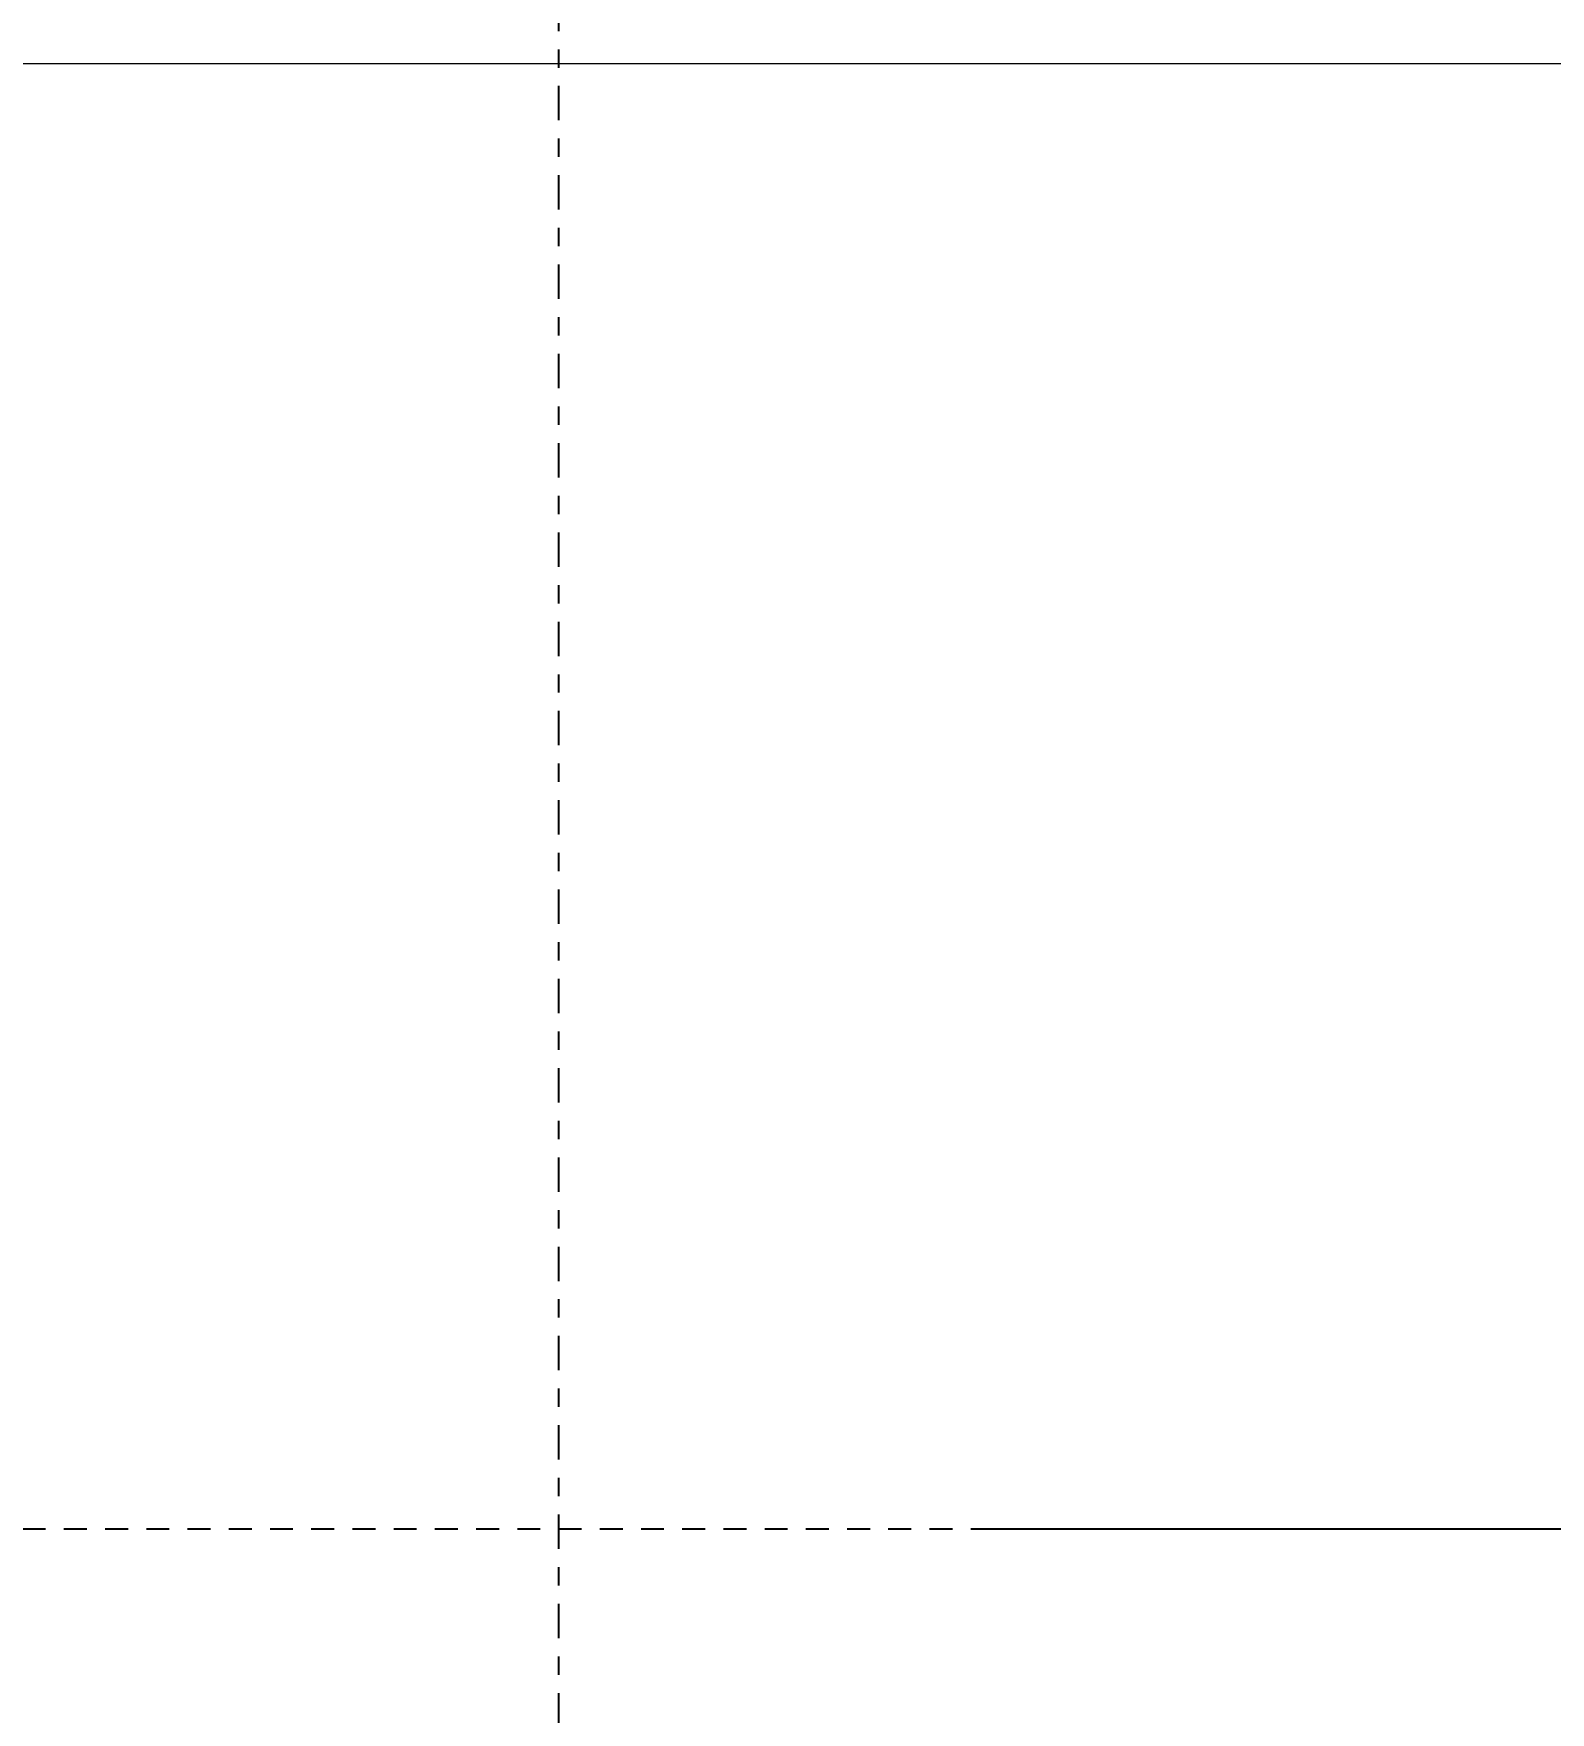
# Model space of a CAD drawing. Extents: x -382 to 1420, y -377 to 265.
# Drawn here: x 216.75 to 225.03, y 139.21 to 148.38 of the extents above; entities that cross this region are included whole.
import ezdxf

# ---------------------------------------------------------------- set-up
doc = ezdxf.new("R2010")
doc.units = 0
doc.header["$MEASUREMENT"] = 0
doc.linetypes.add('CENTER4', pattern=[0.5625, 0.375, -0.0625, 0.0625, -0.0625])
doc.linetypes.add('HIDDEN2', pattern=[0.1875, 0.125, -0.0625])
doc.layers.get('DEFPOINTS').update_dxf_attribs({"color": 255, "linetype": 'CONTINUOUS'})
for name, color, linetype in [('AV-Anno-Iden', 154, 'CONTINUOUS'), ('AV-Detl-Dims', 14, 'CONTINUOUS'), ('AV-Detl-Obje-Mont', 232, 'CONTINUOUS'), ('AV-Detl-Patt', 165, 'CONTINUOUS'), ('AV-Elev-Dims', 14, 'CONTINUOUS')]:
    doc.layers.add(name, color=color, linetype=linetype)
doc.styles.get("Standard").update_dxf_attribs({"font": 'arial.ttf'})
doc.dimstyles.new('ARCH-24TO1', dxfattribs={"dimscale": 24, "dimtxt": 0.08, "dimasz": 0.09375, "dimexe": 0.09375, "dimexo": 0.09375, "dimgap": 0.0625, "dimtad": 0, "dimtih": 1, "dimtoh": 1, "dimdec": 3, "dimzin": 3, "dimdsep": 46, "dimlunit": 4, "dimtxsty": 'Standard', "dimcen": -0.0625, "dimclrd": 256, "dimclre": 256, "dimadec": 0, "dimazin": 0, "dimtfac": 1, "dimtdec": 3, "dimtmove": 0, "dimatfit": 3, "dimfxl": 1, "dimtfill": 1, "dimfrac": 1, "dimtolj": 1, "dimtzin": 0, "dimarcsym": 0})

# ---------------------------------------------------------------- blocks, each defined once
blk = doc.blocks.new('A$C429A2651')
at = {"layer": 'AV-Detl-Obje-Mont', "linetype": 'Continuous', "lineweight": 15}
blk.add_line((9.6711, 8.6633), (25.0323, 8.6633), dxfattribs=at)
blk = doc.blocks.new('*D142')
at = {"layer": 'AV-Elev-Dims', "lineweight": -2, "transparency": 16777216}
for p, q in [((221.8693, 140.2141), (228.1172, 140.2141)), ((225.8672, 137.9641), (225.8672, 118.9125)), ((225.8672, 92.4641), (225.8672, 107.4838)), ((231.6491, 90.2141), (223.6172, 90.2141))]:
    blk.add_line(p, q, dxfattribs=at)
at = {"layer": 'AV-Elev-Dims', "transparency": 16777216}
for points in [[(225.4922, 137.9641), (226.2422, 137.9641), (225.8672, 140.2141)], [(225.4922, 92.4641), (226.2422, 92.4641), (225.8672, 90.2141)]]:
    blk.add_solid(points, dxfattribs=at)
at = {"layer": 'DEFPOINTS', "color": 0, "transparency": 16777216}
for p in [(219.6193, 140.2141), (225.8672, 90.2141), (233.8991, 90.2141)]:
    blk.add_point(p, dxfattribs=at)
at = {"layer": 'AV-Elev-Dims', "color": 0, "transparency": 16777216, "insert": (225.8672, 113.1982), "char_height": 1.92, "attachment_point": 5, "bg_fill": 3, "box_fill_scale": 1.25, "bg_fill_color": 256, "bg_fill_true_color": 13158600, "bg_fill_transparency": 0}
blk.add_mtext('\\A1;4\'-2" A.F.F.\\PTO BOTTOM\\POF BACKING', dxfattribs=at)

msp = doc.modelspace()

# ---------------------------------------------------------------- linework, layer by layer
at = {"layer": 'AV-Detl-Dims', "linetype": 'CENTER4', "ltscale": 0.5}
msp.add_lwpolyline([(219.61932, 178.31797), (219.61932, 127.73615)], dxfattribs=at)
at = {"layer": 'AV-Detl-Patt', "color": 253, "linetype": 'HIDDEN2'}
msp.add_lwpolyline([(201.61932, 140.21409), (237.61932, 140.21409), (237.61932, 164.21409), (201.61932, 164.21409)], close=True, dxfattribs=at)

# ---------------------------------------------------------------- block references
at = {"layer": 'AV-Anno-Iden'}
msp.add_blockref('A$C429A2651', (202.26765, 139.55324), dxfattribs=at)

# ---------------------------------------------------------------- next in the draw order: dimensions: what is measured, and where the dimension line sits
at = {"layer": 'AV-Elev-Dims'}
dim = msp.add_linear_dim(base=(225.86719, 90.21409), p1=(219.61932, 140.21409), p2=(233.89912, 90.21409), angle=90, text='<> A.F.F.\\PTO BOTTOM\\POF BACKING', dimstyle='ARCH-24TO1', override={"dimdec": 3}, dxfattribs=at)
dim.commit()
dim.dimension.update_dxf_attribs({"geometry": '*D142', "text_midpoint": (225.86719, 113.19815), "dimtype": 160})

doc.saveas('drawing.dxf')
